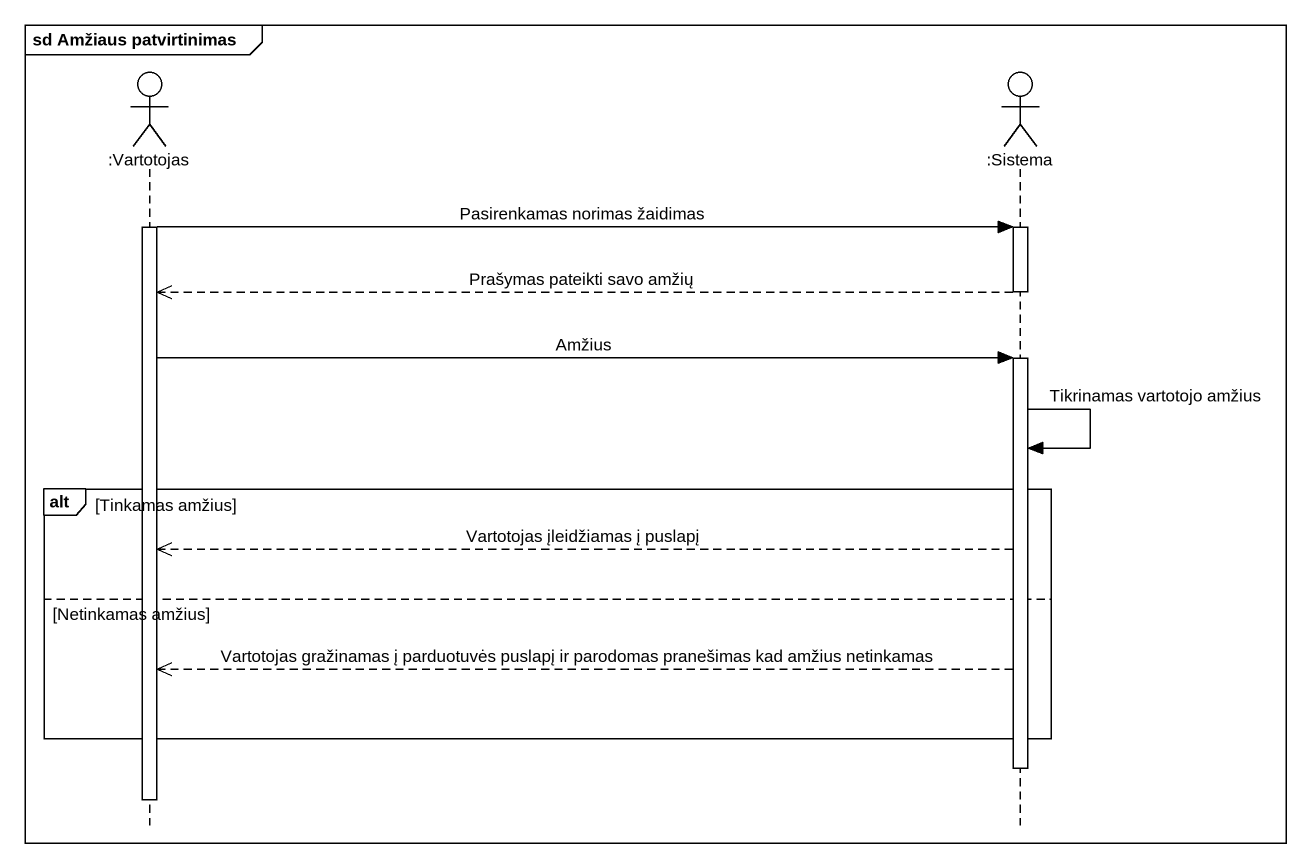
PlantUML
@startuml
mainframe sd Amžiaus patvirtinimas
hide footbox
actor ":Vartotojas" as Vartotojas
actor ":Sistema" as Sistema

activate Vartotojas
Vartotojas -> Sistema : Pasirenkamas norimas žaidimas
activate Sistema
Sistema -->> Vartotojas : Prašymas pateikti savo amžių
deactivate Sistema
Vartotojas -> Sistema : Amžius
activate Sistema
Sistema -> Sistema : Tikrinamas vartotojo amžius
alt Tinkamas amžius
  Sistema -->> Vartotojas : Vartotojas įleidžiamas į puslapį
else Netinkamas amžius
  Sistema -->> Vartotojas : Vartotojas gražinamas į parduotuvės puslapį ir parodomas pranešimas kad amžius netinkamas
end
deactivate Sistema
deactivate Vartotojas
@enduml
